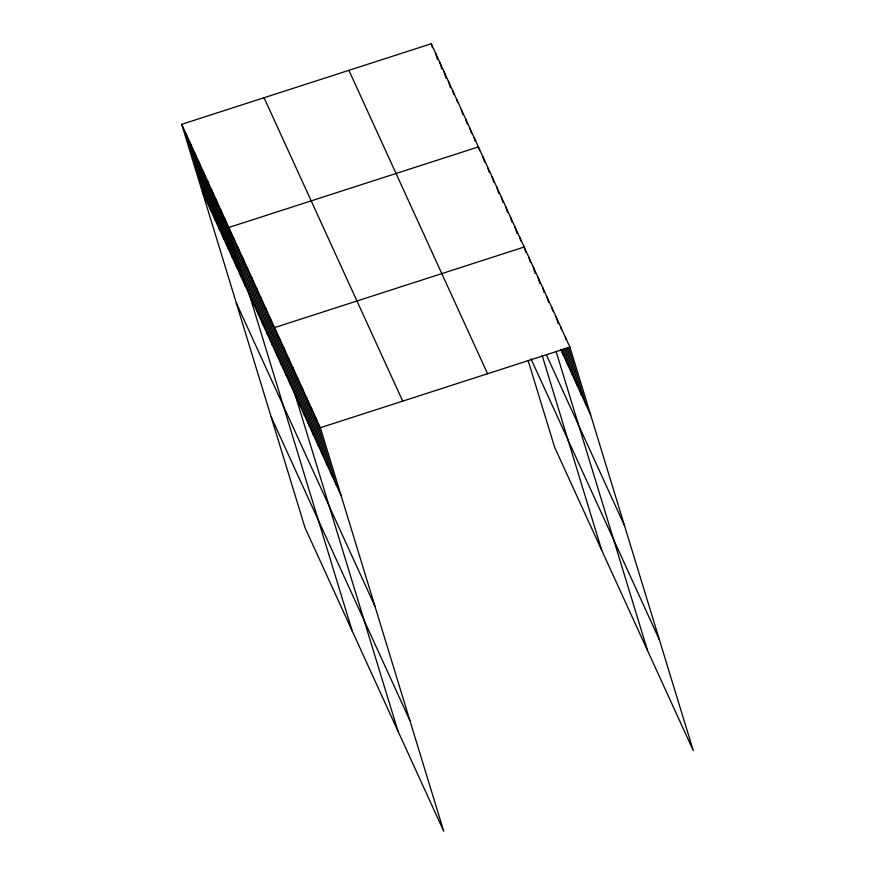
<?xml version="1.0" encoding="UTF-8"?>
<svg xmlns="http://www.w3.org/2000/svg" width="875" height="875" viewBox="0 0 875 875"><rect width="100%" height="100%" fill="white"/><g stroke="black" fill="none" stroke-linecap="round" stroke-linejoin="round"><path stroke-width="1.31" d="M181.694 124.316L320.359 427.711L443.734 831.25L305.069 527.844L181.694 124.316L431.266 43.75L569.931 347.156L693.306 750.684L554.641 447.289L528.084 360.412M320.359 427.711L569.931 347.156M560.667 349.322L590.669 414.958M546.744 355.545L624.542 525.755M530.95 358.772L659.433 639.898M348.906 70.339L487.572 373.734M264.053 97.727L402.719 401.133M202.42 192.117L341.097 495.523M236.294 302.914L374.959 606.309M271.195 417.058L409.861 720.464M565.359 337.137L566.158 339.752M568.553 347.572L586.086 404.95M560.788 327.13L561.575 329.733M567.164 347.988L581.514 394.931M556.205 317.111L558.195 323.641M565.775 348.414L576.942 384.923M551.633 307.103L552.825 311.019M564.386 348.83L572.359 374.905M547.05 297.095L548.647 302.302M562.997 349.245L567.788 364.897M542.478 287.077L544.075 292.294M561.619 349.672L563.205 354.889M537.906 277.069L539.897 283.587M533.323 267.05L535.314 273.569M528.752 257.042L530.348 262.259M525.766 252.241L524.169 247.034L274.597 327.589L397.972 731.128M556.062 351.345L647.544 650.562M519.597 237.016L520.789 240.931M515.025 227.008L517.016 233.527M510.442 216.989L512.039 222.206M505.87 206.981L507.467 212.198M501.298 196.973L502.884 202.18M496.716 186.955L498.706 193.473M492.144 176.947L493.741 182.164M487.966 168.241L489.158 172.145M482.989 156.92L484.586 162.138M479.609 150.817L478.417 146.902L228.834 227.467L352.209 631.006M542.139 355.337L601.781 550.441M474.13 137.528L475.322 141.444M469.842 128.155L471.439 133.372M465.555 118.77L467.152 123.987M461.267 109.397L462.864 114.614M456.98 100.013L457.778 102.627M452.692 90.639L453.895 94.555M448.405 81.266L450.406 87.784M444.128 71.881L446.119 78.4M439.841 62.508L441.831 69.027M435.553 53.123L437.544 59.653M431.266 43.75L432.458 47.666M315.788 417.703L336.514 485.505M311.205 407.684L331.942 475.497M306.633 397.677L327.359 465.478M302.061 387.669L322.788 455.47M297.478 377.65L318.216 445.462M292.906 367.642L313.633 435.444M288.334 357.623L309.061 425.436M283.752 347.616L304.478 415.417M279.18 337.608L299.906 405.409M270.025 317.581L290.752 385.383M265.453 307.562L286.18 375.375M260.87 297.555L281.608 365.356M256.298 287.536L277.025 355.348M251.716 277.528L272.453 345.341M247.144 267.52L267.87 335.322M242.572 257.502L263.298 325.314M237.989 247.494L258.727 315.295M233.417 237.475L254.144 305.288M224.558 218.094L245.284 285.895M220.27 208.709L240.997 276.522M215.983 199.336L236.709 267.137M211.695 189.952L232.422 257.764M207.408 180.578L228.134 248.391M203.12 171.205L223.858 239.006M198.833 161.82L219.57 229.633M194.545 152.447L215.283 220.248M190.269 143.062L210.995 210.875M185.981 133.689L206.708 201.491"/></g></svg>
